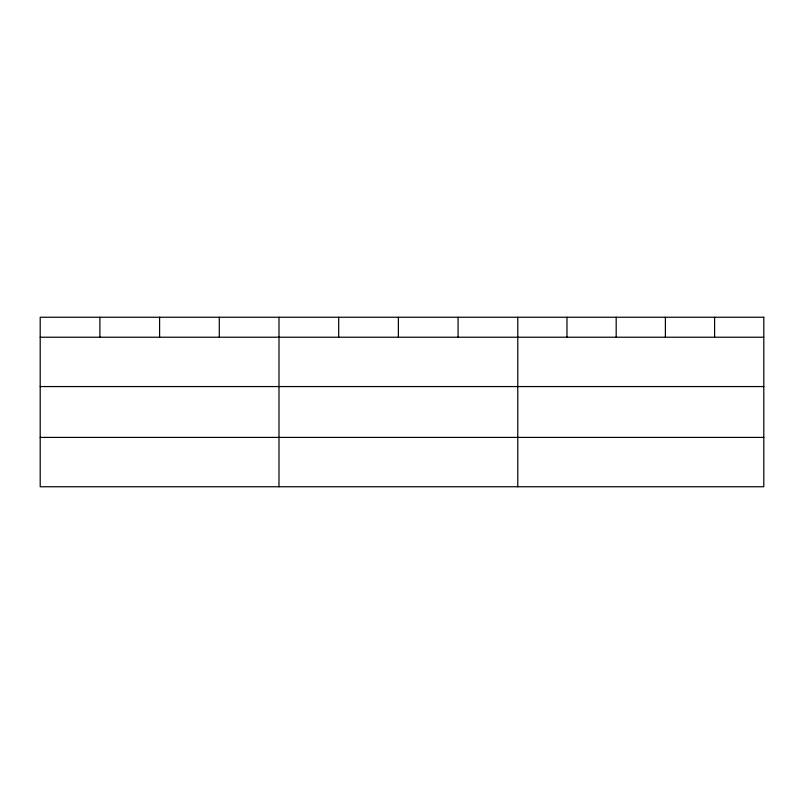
<?xml version="1.0" encoding="UTF-8"?>
<svg xmlns="http://www.w3.org/2000/svg" width="804" height="804" viewBox="0 0 804 804"><rect width="100%" height="100%" fill="white"/><g stroke="black" fill="none" stroke-linecap="round" stroke-linejoin="round"><path stroke-width="1.21" d="M40.2 337.218L763.8 337.218M40.2 386.563L763.8 386.563M40.2 437.406L763.8 437.406M714.595 317.248L714.595 337.218M665.39 317.248L665.39 337.218M616.186 317.248L616.186 337.218M566.981 317.248L566.981 337.218M517.776 317.248L517.776 486.752M458.079 317.248L458.079 337.218M398.382 317.248L398.382 337.218M338.685 317.248L338.685 337.218M278.988 317.248L278.988 486.752M219.291 317.248L219.291 337.218M159.594 317.248L159.594 337.218M99.897 317.248L99.897 337.218M763.8 317.248L40.2 317.248L40.2 486.752L763.8 486.752L763.8 317.248"/></g></svg>
